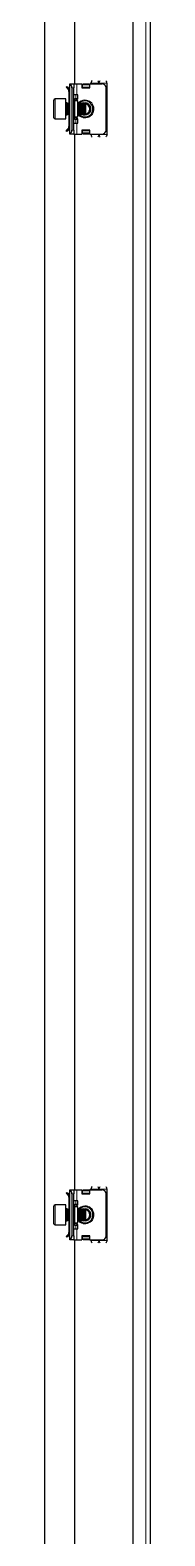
# Model space of a CAD drawing. Header units: millimetres. Extents: x -293 to 1703, y -1307 to 1206.
# Drawn here: x 1651 to 1703, y -533 to 216 of the extents above; entities that cross this region are included whole.
import ezdxf

# ---------------------------------------------------------------- set-up
doc = ezdxf.new("R2010")
doc.units = ezdxf.units.MM

msp = doc.modelspace()

# ---------------------------------------------------------------- linework, layer by layer
at = {"color": 7, "linetype": 'Continuous', "lineweight": 25}
for p, q in [((1694.91, -1175.44), (1694.91, 979.56)), ((1703.41, 979.56), (1703.41, -1175.44)), ((1650.91, -1142.44), (1650.91, 946.56)), ((1665.91, 189.56), (1665.91, 839.56)), ((1661.85, 188.2), (1661.49, 187.84)), ((1662.47, 186.87), (1661.49, 187.84)), ((1662.82, 187.22), (1661.85, 188.2)), ((1662.47, 186.87), (1662.82, 187.22)), ((1662.91, 187.56), (1662.91, 187.16)), ((1663.2, 188.26), (1663.41, 188.47)), ((1663.41, 189.56), (1665.41, 189.56)), ((1663.41, 189.29), (1663.41, 189.56)), ((1663.41, 164.82), (1663.41, 189.29)), ((1664.41, 187.56), (1664.41, 166.56)), ((1665.41, 189.56), (1665.41, 187.56)), ((1665.41, 189.56), (1666.91, 189.56)), ((1665.41, 166.56), (1665.41, 187.56)), ((1666.91, 189.56), (1669.41, 189.56)), ((1669.41, 189.56), (1669.41, 187.56)), ((1669.41, 187.56), (1673.41, 187.56)), ((1669.66, 189.18), (1670.16, 189.53)), ((1670.16, 189.18), (1669.66, 188.82)), ((1669.66, 188.82), (1669.66, 189.18)), ((1669.66, 187.91), (1669.66, 188.82)), ((1669.66, 187.56), (1669.66, 187.91)), ((1670.16, 189.53), (1670.16, 189.18)), ((1670.16, 189.53), (1672.66, 189.53)), ((1670.16, 189.18), (1672.66, 189.18)), ((1672.66, 189.18), (1672.66, 189.53)), ((1672.66, 189.53), (1673.16, 189.18)), ((1673.16, 188.82), (1672.66, 189.18)), ((1673.16, 189.18), (1673.16, 188.82)), ((1673.16, 188.82), (1673.16, 187.91)), ((1673.16, 187.91), (1673.16, 187.56)), ((1673.21, 189.44), (1673.21, 187.56)), ((1673.41, 189.44), (1673.21, 189.44)), ((1673.41, 187.56), (1673.41, 189.56)), ((1673.41, 189.56), (1679.41, 189.56)), ((1673.91, 189.56), (1673.91, 189.81)), ((1681.41, 166.56), (1681.41, 187.56)), ((1681.91, 164.31), (1681.91, 189.81)), ((1655.41, 181.12), (1655.41, 181.46)), ((1655.41, 172.66), (1655.41, 181.12)), ((1661.41, 182.06), (1656.01, 182.06)), ((1661.41, 181.68), (1661.41, 182.06)), ((1661.41, 172.06), (1661.41, 181.68)), ((1662.02, 180.06), (1661.66, 180.06)), ((1662.41, 179.5), (1662.02, 180.06)), ((1662.02, 175.91), (1662.02, 180.06)), ((1662.8, 180.06), (1662.41, 179.5)), ((1663.02, 180.06), (1662.8, 180.06)), ((1662.8, 175.91), (1662.8, 180.06)), ((1662.91, 185.81), (1663.41, 185.81)), ((1662.91, 185.81), (1662.91, 182.31)), ((1663.41, 182.31), (1662.91, 182.31)), ((1662.91, 182.31), (1662.91, 180.06)), ((1663.41, 179.5), (1663.02, 180.06)), ((1663.02, 175.91), (1663.02, 180.06)), ((1666.91, 184.06), (1665.41, 184.06)), ((1665.73, 181.09), (1667.41, 182.06)), ((1665.91, 181.19), (1665.91, 182.31)), ((1665.91, 182.31), (1666.41, 182.31)), ((1667.41, 181.06), (1665.91, 181.06)), ((1666.41, 182.31), (1667.41, 182.31)), ((1667.41, 184.06), (1666.91, 184.06)), ((1667.41, 182.06), (1667.41, 184.06)), ((1667.41, 173.06), (1667.41, 181.06)), ((1667.8, 180.06), (1667.41, 179.5)), ((1668.02, 180.06), (1667.8, 180.06)), ((1667.8, 175.91), (1667.8, 180.06)), ((1668.41, 179.5), (1668.02, 180.06)), ((1668.02, 175.91), (1668.02, 180.06)), ((1668.8, 180.06), (1668.41, 179.5)), ((1669.02, 180.06), (1668.8, 180.06)), ((1668.8, 175.91), (1668.8, 180.06)), ((1669.41, 179.5), (1669.02, 180.06)), ((1669.02, 175.91), (1669.02, 180.06)), ((1669.33, 179.61), (1669.58, 179.75)), ((1669.8, 180.06), (1669.41, 179.5)), ((1670.02, 180.06), (1669.8, 180.06)), ((1669.8, 175.91), (1669.8, 180.06)), ((1670.41, 179.5), (1670.02, 180.06)), ((1670.02, 175.91), (1670.02, 180.06)), ((1670.8, 180.06), (1670.41, 179.5)), ((1670.85, 180.06), (1670.8, 180.06)), ((1670.8, 175.91), (1670.8, 180.06)), ((1671.41, 179.5), (1670.85, 180.06)), ((1670.85, 179.83), (1670.85, 180.06)), ((1670.85, 174.06), (1670.85, 179.83)), ((1661.66, 174.06), (1662.02, 174.06)), ((1662.02, 174.06), (1662.02, 175.91)), ((1662.02, 174.06), (1662.41, 174.61)), ((1662.41, 176.12), (1662.41, 179.5)), ((1662.41, 174.61), (1662.41, 176.12)), ((1662.41, 174.61), (1662.8, 174.06)), ((1662.8, 174.06), (1662.8, 175.91)), ((1662.8, 174.06), (1663.02, 174.06)), ((1662.91, 174.06), (1662.91, 171.81)), ((1663.02, 174.06), (1663.02, 175.91)), ((1663.02, 174.06), (1663.41, 174.61)), ((1667.41, 172.06), (1665.73, 173.02)), ((1665.91, 173.06), (1667.41, 173.06)), ((1665.91, 171.81), (1665.91, 172.92)), ((1667.41, 174.61), (1667.8, 174.06)), ((1667.8, 174.06), (1667.8, 175.91)), ((1667.8, 174.06), (1668.02, 174.06)), ((1668.02, 174.06), (1668.02, 175.91)), ((1668.02, 174.06), (1668.41, 174.61)), ((1668.41, 176.12), (1668.41, 179.5)), ((1668.41, 174.61), (1668.41, 176.12)), ((1668.41, 174.61), (1668.8, 174.06)), ((1668.8, 174.06), (1668.8, 175.91)), ((1668.8, 174.06), (1669.02, 174.06)), ((1669.02, 174.06), (1669.02, 175.91)), ((1669.02, 174.06), (1669.41, 174.61)), ((1669.58, 174.37), (1669.33, 174.5)), ((1669.41, 176.12), (1669.41, 179.5)), ((1669.41, 174.61), (1669.41, 176.12)), ((1669.41, 174.61), (1669.8, 174.06)), ((1669.8, 174.06), (1669.8, 175.91)), ((1669.8, 174.06), (1670.02, 174.06)), ((1670.02, 174.06), (1670.02, 175.91)), ((1670.02, 174.06), (1670.41, 174.61)), ((1670.24, 174.38), (1670.62, 174.31)), ((1670.41, 176.12), (1670.41, 179.5)), ((1670.41, 174.61), (1670.41, 176.12)), ((1670.41, 174.61), (1670.8, 174.06)), ((1670.8, 174.06), (1670.8, 175.91)), ((1670.8, 174.06), (1670.85, 174.06)), ((1670.85, 174.06), (1671.41, 174.61)), ((1671.1, 174.3), (1671.93, 174.49)), ((1671.41, 179.32), (1671.41, 179.5)), ((1671.41, 174.61), (1671.41, 179.32)), ((1656.01, 172.06), (1661.41, 172.06)), ((1662.47, 167.25), (1661.49, 166.27)), ((1661.85, 165.92), (1661.49, 166.27)), ((1662.82, 166.89), (1661.85, 165.92)), ((1662.47, 167.25), (1662.82, 166.89)), ((1662.91, 171.81), (1663.41, 171.81)), ((1662.91, 171.81), (1662.91, 168.31)), ((1662.91, 168.31), (1663.41, 168.31)), ((1662.91, 166.56), (1662.91, 167.02)), ((1663.41, 165.64), (1663.2, 165.85)), ((1663.41, 164.56), (1663.41, 164.82)), ((1665.41, 170.06), (1666.91, 170.06)), ((1665.41, 166.56), (1665.41, 164.56)), ((1666.41, 171.81), (1665.91, 171.81)), ((1667.41, 171.81), (1666.41, 171.81)), ((1666.91, 170.06), (1667.41, 170.06)), ((1667.41, 170.06), (1667.41, 172.06)), ((1673.41, 166.56), (1669.41, 166.56)), ((1669.41, 166.56), (1669.41, 164.56)), ((1669.66, 166.2), (1669.66, 166.56)), ((1669.66, 165.29), (1669.66, 166.2)), ((1669.66, 165.29), (1670.16, 164.93)), ((1669.66, 164.93), (1669.66, 165.29)), ((1670.16, 164.58), (1669.66, 164.93)), ((1672.66, 164.93), (1670.16, 164.93)), ((1670.16, 164.93), (1670.16, 164.58)), ((1672.66, 164.93), (1673.16, 165.29)), ((1672.66, 164.58), (1672.66, 164.93)), ((1673.16, 164.93), (1672.66, 164.58)), ((1673.16, 166.56), (1673.16, 166.2)), ((1673.16, 166.2), (1673.16, 165.29)), ((1673.16, 165.29), (1673.16, 164.93)), ((1673.21, 166.56), (1673.21, 164.67)), ((1673.41, 164.56), (1673.41, 166.56)), ((1665.41, 164.56), (1663.41, 164.56)), ((1665.41, 164.56), (1666.91, 164.56)), ((1665.91, -360.44), (1665.91, 164.56)), ((1666.91, 164.56), (1669.41, 164.56)), ((1672.66, 164.58), (1670.16, 164.58)), ((1673.21, 164.67), (1673.41, 164.67)), ((1673.41, 164.56), (1679.41, 164.56)), ((1673.91, 164.31), (1673.91, 164.56)), ((1661.85, -361.8), (1661.49, -362.16)), ((1662.47, -363.13), (1661.49, -362.16)), ((1662.82, -362.78), (1661.85, -361.8)), ((1662.47, -363.13), (1662.82, -362.78)), ((1662.91, -362.44), (1662.91, -362.84)), ((1662.91, -364.19), (1663.41, -364.19)), ((1662.91, -364.19), (1662.91, -367.69)), ((1663.2, -361.74), (1663.41, -361.53)), ((1663.41, -360.44), (1665.41, -360.44)), ((1663.41, -360.71), (1663.41, -360.44)), ((1663.41, -385.18), (1663.41, -360.71)), ((1664.41, -362.44), (1664.41, -383.44)), ((1665.41, -360.44), (1665.41, -362.44)), ((1665.41, -360.44), (1666.91, -360.44)), ((1665.41, -383.44), (1665.41, -362.44)), ((1666.91, -365.94), (1665.41, -365.94)), ((1666.91, -360.44), (1669.41, -360.44)), ((1667.41, -365.94), (1666.91, -365.94)), ((1667.41, -367.94), (1667.41, -365.94)), ((1669.41, -360.44), (1669.41, -362.44)), ((1669.41, -362.44), (1673.41, -362.44)), ((1669.66, -360.82), (1670.16, -360.47)), ((1670.16, -360.82), (1669.66, -361.18)), ((1669.66, -361.18), (1669.66, -360.82)), ((1669.66, -362.09), (1669.66, -361.18)), ((1669.66, -362.44), (1669.66, -362.09)), ((1670.16, -360.47), (1670.16, -360.82)), ((1670.16, -360.47), (1672.66, -360.47)), ((1670.16, -360.82), (1672.66, -360.82)), ((1672.66, -360.82), (1672.66, -360.47)), ((1672.66, -360.47), (1673.16, -360.82)), ((1673.16, -361.18), (1672.66, -360.82)), ((1673.16, -360.82), (1673.16, -361.18)), ((1673.16, -361.18), (1673.16, -362.09)), ((1673.16, -362.09), (1673.16, -362.44)), ((1673.21, -360.56), (1673.21, -362.44)), ((1673.41, -360.56), (1673.21, -360.56)), ((1673.41, -362.44), (1673.41, -360.44)), ((1673.41, -360.44), (1679.41, -360.44)), ((1673.91, -360.44), (1673.91, -360.19)), ((1681.41, -383.44), (1681.41, -362.44)), ((1681.91, -385.69), (1681.91, -360.19)), ((1655.41, -377.34), (1655.41, -368.54)), ((1661.41, -367.94), (1656.01, -367.94)), ((1661.41, -377.94), (1661.41, -367.94)), ((1662.02, -369.94), (1661.66, -369.94)), ((1662.41, -370.5), (1662.02, -369.94)), ((1662.02, -371.8), (1662.02, -369.94)), ((1662.02, -375.94), (1662.02, -371.8)), ((1662.8, -369.94), (1662.41, -370.5)), ((1662.41, -372.01), (1662.41, -370.5)), ((1662.41, -375.39), (1662.41, -372.01)), ((1663.02, -369.94), (1662.8, -369.94)), ((1662.8, -371.8), (1662.8, -369.94)), ((1662.8, -375.94), (1662.8, -371.8)), ((1663.41, -367.69), (1662.91, -367.69)), ((1662.91, -367.69), (1662.91, -369.94)), ((1663.41, -370.5), (1663.02, -369.94)), ((1663.02, -371.8), (1663.02, -369.94)), ((1663.02, -375.94), (1663.02, -371.8)), ((1665.73, -368.91), (1667.41, -367.94)), ((1665.91, -368.81), (1665.91, -367.69)), ((1665.91, -367.69), (1666.41, -367.69)), ((1667.41, -368.94), (1665.91, -368.94)), ((1666.41, -367.69), (1667.41, -367.69)), ((1667.41, -376.94), (1667.41, -368.94)), ((1667.8, -369.94), (1667.41, -370.5)), ((1668.02, -369.94), (1667.8, -369.94)), ((1667.8, -371.8), (1667.8, -369.94)), ((1667.8, -375.94), (1667.8, -371.8)), ((1668.41, -370.5), (1668.02, -369.94)), ((1668.02, -371.8), (1668.02, -369.94)), ((1668.02, -375.94), (1668.02, -371.8)), ((1668.8, -369.94), (1668.41, -370.5)), ((1668.41, -372.01), (1668.41, -370.5)), ((1668.41, -375.39), (1668.41, -372.01)), ((1669.02, -369.94), (1668.8, -369.94)), ((1668.8, -371.8), (1668.8, -369.94)), ((1668.8, -375.94), (1668.8, -371.8)), ((1669.41, -370.5), (1669.02, -369.94)), ((1669.02, -371.8), (1669.02, -369.94)), ((1669.02, -375.94), (1669.02, -371.8)), ((1669.33, -370.39), (1669.58, -370.25)), ((1669.8, -369.94), (1669.41, -370.5)), ((1669.41, -372.01), (1669.41, -370.5)), ((1669.41, -375.39), (1669.41, -372.01)), ((1670.02, -369.94), (1669.8, -369.94)), ((1669.8, -371.8), (1669.8, -369.94)), ((1669.8, -375.94), (1669.8, -371.8)), ((1670.41, -370.5), (1670.02, -369.94)), ((1670.02, -371.8), (1670.02, -369.94)), ((1670.02, -375.94), (1670.02, -371.8)), ((1670.62, -370.2), (1670.24, -370.27)), ((1670.8, -369.94), (1670.41, -370.5)), ((1670.41, -372.01), (1670.41, -370.5)), ((1670.41, -375.39), (1670.41, -372.01)), ((1670.85, -369.94), (1670.8, -369.94)), ((1670.8, -371.8), (1670.8, -369.94)), ((1670.8, -375.94), (1670.8, -371.8)), ((1671.41, -370.5), (1670.85, -369.94)), ((1670.85, -375.94), (1670.85, -369.94)), ((1671.93, -370.38), (1671.1, -370.19)), ((1671.41, -375.39), (1671.41, -370.5)), ((1656.01, -377.94), (1661.41, -377.94)), ((1661.66, -375.94), (1662.02, -375.94)), ((1662.02, -375.94), (1662.41, -375.39)), ((1662.41, -375.39), (1662.8, -375.94)), ((1662.8, -375.94), (1663.02, -375.94)), ((1662.91, -375.94), (1662.91, -378.19)), ((1662.91, -378.19), (1662.91, -381.69)), ((1662.91, -378.19), (1663.41, -378.19)), ((1662.91, -381.69), (1663.41, -381.69)), ((1663.02, -375.94), (1663.41, -375.39)), ((1665.41, -379.94), (1666.91, -379.94)), ((1667.41, -377.94), (1665.73, -376.98)), ((1665.91, -376.94), (1667.41, -376.94)), ((1665.91, -378.19), (1665.91, -377.08)), ((1666.41, -378.19), (1665.91, -378.19)), ((1667.41, -378.19), (1666.41, -378.19)), ((1666.91, -379.94), (1667.41, -379.94)), ((1667.41, -375.39), (1667.8, -375.94)), ((1667.41, -379.94), (1667.41, -377.94)), ((1667.8, -375.94), (1668.02, -375.94)), ((1668.02, -375.94), (1668.41, -375.39)), ((1668.41, -375.39), (1668.8, -375.94)), ((1668.8, -375.94), (1669.02, -375.94)), ((1669.02, -375.94), (1669.41, -375.39)), ((1669.58, -375.63), (1669.33, -375.5)), ((1669.41, -375.39), (1669.8, -375.94)), ((1669.8, -375.94), (1670.02, -375.94)), ((1670.02, -375.94), (1670.41, -375.39)), ((1670.41, -375.39), (1670.8, -375.94)), ((1670.8, -375.94), (1670.85, -375.94)), ((1670.85, -375.94), (1671.41, -375.39)), ((1662.47, -382.75), (1661.49, -383.73)), ((1661.85, -384.08), (1661.49, -383.73)), ((1662.82, -383.11), (1661.85, -384.08)), ((1662.47, -382.75), (1662.82, -383.11)), ((1662.91, -383.44), (1662.91, -382.98)), ((1663.41, -384.36), (1663.2, -384.15)), ((1663.41, -385.44), (1663.41, -385.18)), ((1665.41, -385.44), (1663.41, -385.44)), ((1665.41, -383.44), (1665.41, -385.44)), ((1665.41, -385.44), (1666.91, -385.44)), ((1665.91, -1035.44), (1665.91, -385.44)), ((1666.91, -385.44), (1669.41, -385.44)), ((1673.41, -383.44), (1669.41, -383.44)), ((1669.41, -383.44), (1669.41, -385.44)), ((1669.66, -383.8), (1669.66, -383.44)), ((1669.66, -384.71), (1669.66, -383.8)), ((1669.66, -384.71), (1670.16, -385.07)), ((1669.66, -385.07), (1669.66, -384.71)), ((1670.16, -385.42), (1669.66, -385.07)), ((1672.66, -385.07), (1670.16, -385.07)), ((1670.16, -385.07), (1670.16, -385.42)), ((1672.66, -385.42), (1670.16, -385.42)), ((1672.66, -385.07), (1673.16, -384.71)), ((1672.66, -385.42), (1672.66, -385.07)), ((1673.16, -385.07), (1672.66, -385.42)), ((1673.16, -383.44), (1673.16, -383.8)), ((1673.16, -383.8), (1673.16, -384.71)), ((1673.16, -384.71), (1673.16, -385.07)), ((1673.21, -383.44), (1673.21, -385.33)), ((1673.21, -385.33), (1673.41, -385.33)), ((1673.41, -385.44), (1673.41, -383.44)), ((1673.41, -385.44), (1679.41, -385.44)), ((1673.91, -385.69), (1673.91, -385.44))]:
    msp.add_line(p, q, dxfattribs=at)
at = {"color": 8, "linetype": 'Continuous', "lineweight": 18}
for p, q in [((1701.31, 979.56), (1701.31, -1175.44)), ((1663.41, 187.56), (1662.91, 187.56)), ((1663.41, 188.06), (1663.2, 188.26)), ((1665.41, 187.56), (1664.41, 187.56)), ((1666.91, 184.06), (1666.91, 189.56)), ((1673.16, 187.91), (1669.66, 187.91)), ((1673.91, 189.81), (1677.91, 189.81)), ((1681.91, 189.81), (1677.91, 189.81)), ((1656.01, 182.06), (1656.01, 181.68)), ((1656.01, 181.68), (1656.01, 172.06)), ((1661.66, 180.06), (1661.66, 174.06)), ((1665.91, 181.06), (1665.91, 173.06)), ((1666.41, 182.31), (1666.41, 184.06)), ((1663.41, 166.56), (1662.91, 166.56)), ((1663.41, 166.06), (1663.2, 165.85)), ((1664.41, 166.56), (1665.41, 166.56)), ((1666.41, 170.06), (1666.41, 171.81)), ((1666.91, 164.56), (1666.91, 170.06)), ((1669.66, 166.2), (1673.16, 166.2)), ((1677.91, 164.31), (1673.91, 164.31)), ((1681.91, 164.31), (1677.91, 164.31)), ((1663.41, -362.44), (1662.91, -362.44)), ((1663.41, -361.94), (1663.2, -361.74)), ((1665.41, -362.44), (1664.41, -362.44)), ((1666.41, -367.69), (1666.41, -365.94)), ((1666.91, -365.94), (1666.91, -360.44)), ((1673.16, -362.09), (1669.66, -362.09)), ((1673.91, -360.19), (1677.91, -360.19)), ((1681.91, -360.19), (1677.91, -360.19)), ((1656.01, -367.94), (1656.01, -377.94)), ((1661.66, -369.94), (1661.66, -375.72)), ((1665.91, -368.94), (1665.91, -376.94)), ((1661.66, -375.72), (1661.66, -375.94)), ((1666.41, -379.94), (1666.41, -378.19)), ((1666.91, -385.44), (1666.91, -379.94)), ((1663.41, -383.44), (1662.91, -383.44)), ((1663.41, -383.94), (1663.2, -384.15)), ((1664.41, -383.44), (1665.41, -383.44)), ((1669.66, -383.8), (1673.16, -383.8)), ((1677.91, -385.69), (1673.91, -385.69)), ((1681.91, -385.69), (1677.91, -385.69))]:
    msp.add_line(p, q, dxfattribs=at)
at = {"color": 7, "linetype": 'Continuous', "lineweight": 25, "flags": 128}
for points in [[(1670.62, 179.8), (1670.37, 179.76), (1670.24, 179.73)], [(1670.24, -375.62), (1670.37, -375.65), (1670.62, -375.69)]]:
    msp.add_lwpolyline(points, dxfattribs=at)
at = {"color": 7, "linetype": 'Continuous', "lineweight": 25}
for centre, radius, start, end in [((1663.91, 187.56), 1, 135, 180), ((1662.41, 187.56), 2, 0, 60), ((1679.41, 187.56), 2, 0, 90), ((1656.01, 181.46), 0.6, 90, 180), ((1661.66, 180.31), 0.25, 180, 270), ((1665.91, 181.56), 0.5, 180, 270), ((1670.91, 177.06), 4, 90, 134.28235), ((1670.91, 177.06), 4, 225.71765, 90), ((1670.91, 177.06), 3, 254.33161, 105.66839), ((1670.91, 177.06), 2.76, 291.7574, 85.98739), ((1656.01, 172.66), 0.6, 180, 270), ((1661.66, 173.81), 0.25, 90, 180), ((1665.91, 172.56), 0.5, 90, 180), ((1670.91, 177.06), 2.45, 21.7574, 78.20228), ((1670.91, 177.06), 2.45, 281.79772, 21.7574), ((1663.91, 166.56), 1, 180, 225), ((1662.41, 166.56), 2, 300, 0), ((1679.41, 166.56), 2, 270, 0), ((1663.91, -362.44), 1, 135, 180), ((1662.41, -362.44), 2, 0, 60), ((1679.41, -362.44), 2, 0, 90), ((1656.01, -368.54), 0.6, 90, 180), ((1661.66, -369.69), 0.25, 180, 270), ((1665.91, -368.44), 0.5, 180, 270), ((1670.91, -372.94), 4, 90, 134.28235), ((1670.91, -372.94), 4, 225.71765, 90), ((1670.91, -372.94), 3, 254.33161, 105.66839), ((1670.91, -372.94), 2.76, 274.01261, 68.2426), ((1670.91, -372.94), 2.45, 281.79772, 78.20228), ((1656.01, -377.34), 0.6, 180, 270), ((1661.66, -376.19), 0.25, 90, 180), ((1665.91, -377.44), 0.5, 90, 180), ((1663.91, -383.44), 1, 180, 225), ((1662.41, -383.44), 2, 300, 0), ((1679.41, -383.44), 2, 270, 0)]:
    msp.add_arc(centre, radius, start, end, dxfattribs=at)
at = {"color": 8, "linetype": 'Continuous', "lineweight": 18}
for centre, start, end in [((1670.91, 177.06), 218.94244, 90), ((1670.91, 177.06), 90, 141.05756), ((1670.91, -372.94), 218.94244, 90), ((1670.91, -372.94), 90, 141.05756)]:
    msp.add_arc(centre, 4.5, start, end, dxfattribs=at)
at = {"color": 7, "linetype": 'Continuous', "lineweight": 25}
for points, knots in [([(1663.41, 185.81), (1663.38, 186.05), (1663.33, 186.53), (1663.04, 186.99), (1662.85, 187.19), (1662.82, 187.22)], [0, 0, 0, 0, 0.461863, 0.923726, 1, 1, 1, 1]), ([(1673.91, 189.81), (1673.95, 189.93), (1674.05, 190.17), (1674.19, 190.52), (1674.34, 190.85), (1674.43, 191.03), (1674.48, 191.13)], [0, 0, 0, 0, 0.247454, 0.50208, 0.749534, 1, 1, 1, 1]), ([(1677.33, 191.12), (1677.41, 190.96), (1677.59, 190.61), (1677.78, 190.13), (1677.89, 189.85), (1677.91, 189.81)], [0, 0, 0, 0, 0.415483, 0.917152, 1, 1, 1, 1]), ([(1677.91, 189.81), (1678, 190.05), (1678.19, 190.54), (1678.38, 190.93), (1678.48, 191.13)], [0, 0, 0, 0, 0.502065, 1, 1, 1, 1]), ([(1681.33, 191.12), (1681.41, 190.96), (1681.59, 190.61), (1681.78, 190.13), (1681.89, 189.85), (1681.91, 189.81)], [0, 0, 0, 0, 0.415483, 0.917152, 1, 1, 1, 1]), ([(1662.91, 185.81), (1662.89, 186), (1662.85, 186.29), (1662.67, 186.64), (1662.54, 186.79), (1662.47, 186.87)], [0, 0, 0, 0, 0.485042, 0.738404, 1, 1, 1, 1]), ([(1662.47, 167.25), (1662.59, 167.39), (1662.77, 167.62), (1662.89, 168), (1662.9, 168.2), (1662.91, 168.31)], [0, 0, 0, 0, 0.485042, 0.738404, 1, 1, 1, 1]), ([(1662.82, 166.89), (1662.97, 167.08), (1663.28, 167.46), (1663.4, 167.99), (1663.41, 168.27), (1663.41, 168.31)], [0, 0, 0, 0, 0.461863, 0.923726, 1, 1, 1, 1]), ([(1674.48, 162.99), (1674.4, 163.15), (1674.22, 163.5), (1674.03, 163.99), (1673.92, 164.27), (1673.91, 164.31)], [0, 0, 0, 0, 0.415483, 0.917152, 1, 1, 1, 1]), ([(1677.91, 164.31), (1677.81, 164.06), (1677.62, 163.57), (1677.43, 163.18), (1677.34, 162.98)], [0, 0, 0, 0, 0.5020654, 1, 1, 1, 1]), ([(1678.48, 162.99), (1678.4, 163.15), (1678.22, 163.5), (1678.03, 163.99), (1677.92, 164.27), (1677.91, 164.31)], [0, 0, 0, 0, 0.415483, 0.917152, 1, 1, 1, 1]), ([(1681.91, 164.31), (1681.81, 164.06), (1681.62, 163.57), (1681.43, 163.18), (1681.34, 162.98)], [0, 0, 0, 0, 0.502065, 1, 1, 1, 1]), ([(1673.91, -360.19), (1673.95, -360.07), (1674.05, -359.83), (1674.19, -359.48), (1674.34, -359.15), (1674.43, -358.97), (1674.48, -358.87)], [0, 0, 0, 0, 0.247454, 0.50208, 0.749534, 1, 1, 1, 1]), ([(1677.33, -358.88), (1677.41, -359.04), (1677.59, -359.39), (1677.78, -359.87), (1677.89, -360.15), (1677.91, -360.19)], [0, 0, 0, 0, 0.415483, 0.917152, 1, 1, 1, 1]), ([(1677.91, -360.19), (1678, -359.95), (1678.19, -359.46), (1678.38, -359.07), (1678.48, -358.87)], [0, 0, 0, 0, 0.5020654, 1, 1, 1, 1]), ([(1681.33, -358.88), (1681.41, -359.04), (1681.59, -359.39), (1681.78, -359.87), (1681.89, -360.15), (1681.91, -360.19)], [0, 0, 0, 0, 0.415483, 0.917152, 1, 1, 1, 1]), ([(1662.91, -364.19), (1662.89, -364), (1662.85, -363.71), (1662.67, -363.36), (1662.54, -363.21), (1662.47, -363.13)], [0, 0, 0, 0, 0.485042, 0.738404, 1, 1, 1, 1]), ([(1663.41, -364.19), (1663.38, -363.95), (1663.33, -363.47), (1663.04, -363.01), (1662.85, -362.81), (1662.82, -362.78)], [0, 0, 0, 0, 0.4618628, 0.9237257, 1, 1, 1, 1]), ([(1662.47, -382.75), (1662.59, -382.61), (1662.77, -382.38), (1662.89, -382), (1662.9, -381.8), (1662.91, -381.69)], [0, 0, 0, 0, 0.485042, 0.738404, 1, 1, 1, 1]), ([(1662.82, -383.11), (1662.97, -382.92), (1663.28, -382.54), (1663.4, -382.01), (1663.41, -381.73), (1663.41, -381.69)], [0, 0, 0, 0, 0.461863, 0.923726, 1, 1, 1, 1]), ([(1674.48, -387.01), (1674.4, -386.85), (1674.22, -386.5), (1674.03, -386.01), (1673.92, -385.73), (1673.91, -385.69)], [0, 0, 0, 0, 0.415483, 0.917152, 1, 1, 1, 1]), ([(1677.91, -385.69), (1677.81, -385.94), (1677.62, -386.43), (1677.43, -386.82), (1677.34, -387.02)], [0, 0, 0, 0, 0.502065, 1, 1, 1, 1]), ([(1678.48, -387.01), (1678.4, -386.85), (1678.22, -386.5), (1678.03, -386.01), (1677.92, -385.73), (1677.91, -385.69)], [0, 0, 0, 0, 0.415483, 0.917152, 1, 1, 1, 1]), ([(1681.91, -385.69), (1681.81, -385.94), (1681.62, -386.43), (1681.43, -386.82), (1681.34, -387.02)], [0, 0, 0, 0, 0.502065, 1, 1, 1, 1])]:
    msp.add_open_spline(points, degree=3, knots=knots, dxfattribs=at)

doc.saveas('drawing.dxf')
